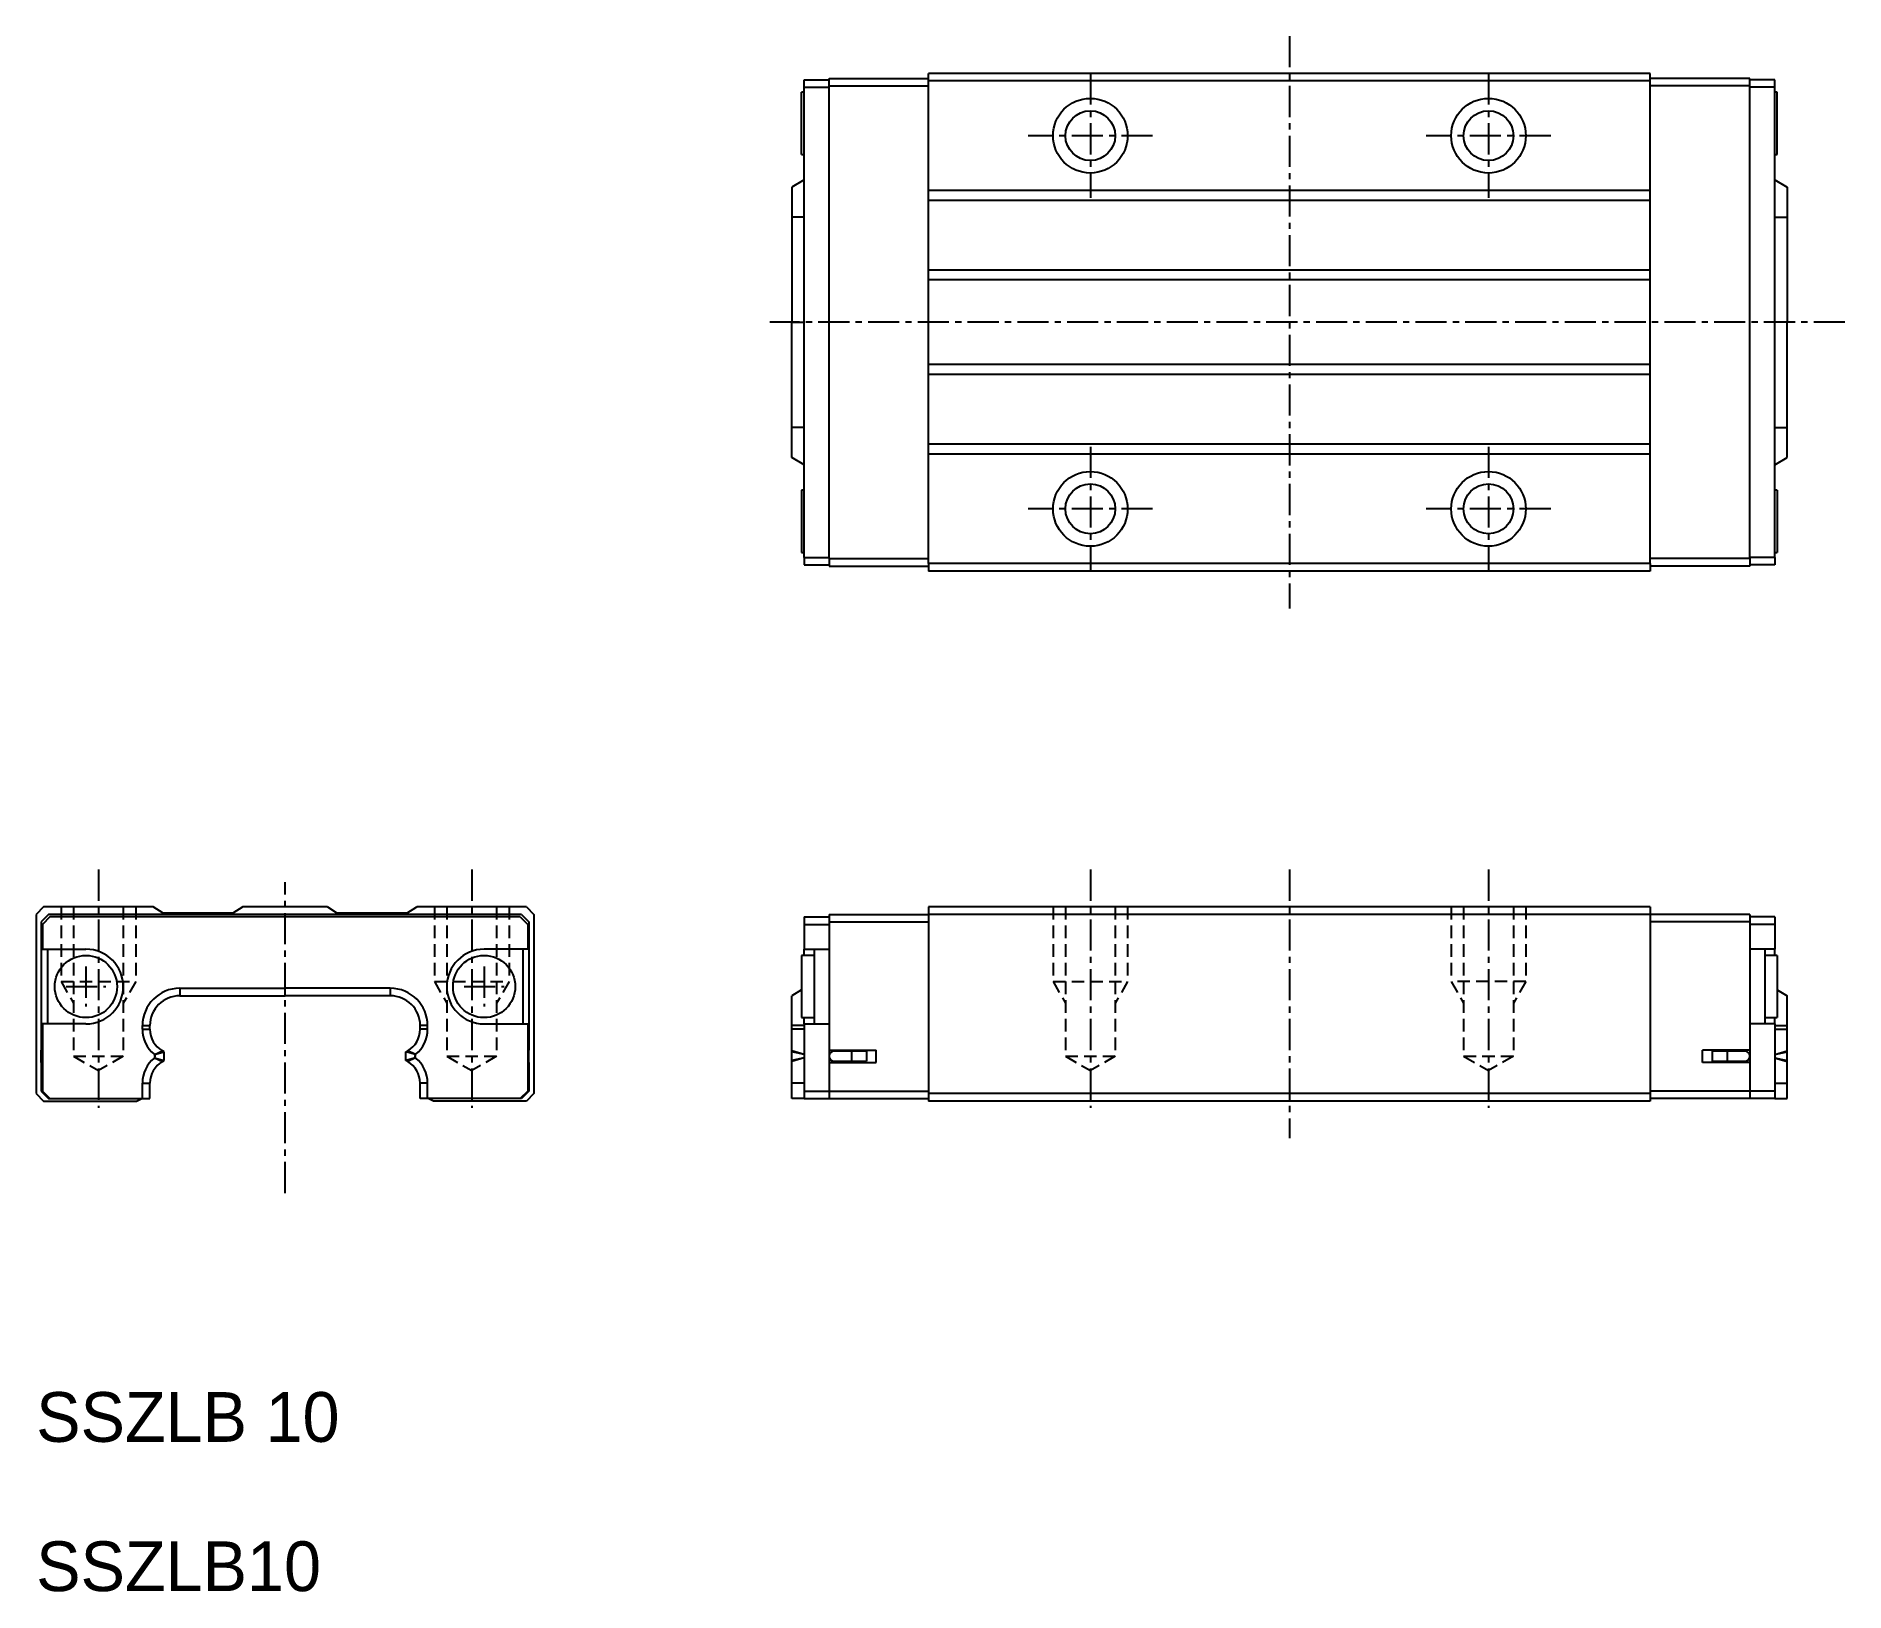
# Model space of a CAD drawing. Extents: x 10 to 82.7, y 10 to 72.5.
import ezdxf

# ---------------------------------------------------------------- set-up
doc = ezdxf.new("R2010")
doc.units = 0
doc.linetypes.add('CENTER', pattern=[2, 1.25, -0.25, 0.25, -0.25])
doc.linetypes.add('DASHED', pattern=[0.75, 0.5, -0.25])
doc.layers.get('0').update_dxf_attribs({"linetype": 'CONTINUOUS'})
doc.layers.add('CENTER', color=1, linetype='CENTER')

msp = doc.modelspace()

# ---------------------------------------------------------------- linework, layer by layer
at = {"color": 7, "linetype": 'CONTINUOUS'}
for p, q in [((40.86, 70.75), (41.86, 70.75)), ((40.86, 70.45), (40.86, 70.75)), ((41.86, 70.8), (45.86, 70.8)), ((41.86, 70.5), (41.86, 70.8)), ((41.86, 70.5), (45.86, 70.5)), ((41.86, 51.5), (41.86, 70.5)), ((74.86, 71), (45.86, 71)), ((45.86, 70.7), (45.86, 71)), ((45.86, 51.3), (45.86, 70.7)), ((74.86, 70.7), (45.86, 70.7)), ((74.86, 70.7), (74.86, 71)), ((78.86, 70.8), (74.86, 70.8)), ((74.86, 51.3), (74.86, 70.7)), ((78.86, 70.5), (74.86, 70.5)), ((78.86, 70.5), (78.86, 70.8)), ((79.86, 70.75), (78.86, 70.75)), ((78.86, 51.5), (78.86, 70.5)), ((79.86, 70.45), (79.86, 70.75)), ((40.76, 67.75), (40.76, 70.25)), ((40.86, 70.25), (40.76, 70.25)), ((40.86, 51.55), (40.86, 70.45)), ((40.86, 70.45), (41.86, 70.45)), ((79.86, 70.45), (78.86, 70.45)), ((79.86, 51.55), (79.86, 70.45)), ((79.96, 70.25), (79.86, 70.25)), ((79.96, 67.75), (79.96, 70.25)), ((40.76, 67.75), (40.86, 67.75)), ((79.86, 67.75), (79.96, 67.75)), ((40.86, 66.73), (40.36, 66.43)), ((40.36, 66.43), (40.36, 65.23)), ((74.86, 66.3), (45.86, 66.3)), ((79.86, 66.73), (80.36, 66.43)), ((80.36, 66.43), (80.36, 65.23)), ((74.86, 65.9), (45.86, 65.9)), ((40.36, 65.23), (40.36, 61)), ((40.86, 65.23), (40.36, 65.23)), ((79.86, 65.23), (80.36, 65.23)), ((80.36, 65.23), (80.36, 61)), ((74.86, 63.1), (45.86, 63.1)), ((74.86, 62.7), (45.86, 62.7)), ((40.36, 56.77), (40.36, 61)), ((40.36, 61), (40.86, 61)), ((80.36, 61), (79.86, 61)), ((80.36, 56.77), (80.36, 61)), ((74.86, 59.3), (45.86, 59.3)), ((74.86, 58.9), (45.86, 58.9)), ((40.36, 55.57), (40.36, 56.77)), ((40.86, 56.77), (40.36, 56.77)), ((79.86, 56.77), (80.36, 56.77)), ((80.36, 55.57), (80.36, 56.77)), ((74.86, 56.1), (45.86, 56.1)), ((40.86, 55.27), (40.36, 55.57)), ((74.86, 55.7), (45.86, 55.7)), ((79.86, 55.27), (80.36, 55.57)), ((40.86, 54.25), (40.76, 54.25)), ((40.76, 54.25), (40.76, 51.75)), ((79.96, 54.25), (79.86, 54.25)), ((79.96, 54.25), (79.96, 51.75)), ((40.76, 51.75), (40.86, 51.75)), ((79.86, 51.75), (79.96, 51.75)), ((40.86, 51.55), (41.86, 51.55)), ((40.86, 51.55), (40.86, 51.25)), ((40.86, 51.25), (41.86, 51.25)), ((41.86, 51.5), (45.86, 51.5)), ((41.86, 51.5), (41.86, 51.2)), ((41.86, 51.2), (45.86, 51.2)), ((74.86, 51.3), (45.86, 51.3)), ((45.86, 51.3), (45.86, 51)), ((74.86, 51), (45.86, 51)), ((78.86, 51.5), (74.86, 51.5)), ((74.86, 51.3), (74.86, 51)), ((78.86, 51.2), (74.86, 51.2)), ((79.86, 51.55), (78.86, 51.55)), ((78.86, 51.5), (78.86, 51.2)), ((79.86, 51.25), (78.86, 51.25)), ((79.86, 51.55), (79.86, 51.25)), ((10.3, 37.5), (10, 37.2)), ((10, 37.2), (10, 30)), ((10.5, 37.2), (10.2, 36.9)), ((10.55, 37.1), (10.25, 36.8)), ((14.7, 37.5), (10.3, 37.5)), ((29.5, 37.2), (10.5, 37.2)), ((29.45, 37.1), (10.55, 37.1)), ((15.1, 37.25), (14.7, 37.5)), ((17.9, 37.25), (15.1, 37.25)), ((18.3, 37.5), (17.9, 37.25)), ((21.7, 37.5), (18.3, 37.5)), ((21.7, 37.5), (22.1, 37.25)), ((24.9, 37.25), (22.1, 37.25)), ((24.9, 37.25), (25.3, 37.5)), ((29.7, 37.5), (25.3, 37.5)), ((29.45, 37.1), (29.75, 36.8)), ((29.5, 37.2), (29.8, 36.9)), ((29.7, 37.5), (30, 37.2)), ((30, 37.2), (30, 30)), ((40.86, 37.1), (41.86, 37.1)), ((40.86, 37.1), (40.86, 36.8)), ((41.86, 37.2), (45.86, 37.2)), ((41.86, 37.2), (41.86, 36.9)), ((74.86, 37.5), (45.86, 37.5)), ((45.86, 37.5), (45.86, 37.2)), ((74.86, 37.2), (45.86, 37.2)), ((45.86, 37.2), (45.86, 30)), ((74.86, 37.5), (74.86, 37.2)), ((78.86, 37.2), (74.86, 37.2)), ((74.86, 37.2), (74.86, 30)), ((78.86, 37.2), (78.86, 36.9)), ((79.86, 37.1), (78.86, 37.1)), ((79.86, 37.1), (79.86, 36.8)), ((10.2, 36.9), (10.2, 31.75)), ((10.25, 36.8), (10.25, 35.8)), ((29.75, 36.8), (29.75, 35.8)), ((29.8, 36.9), (29.8, 31.75)), ((40.86, 36.8), (41.86, 36.8)), ((40.86, 36.8), (40.86, 35.8)), ((41.86, 36.9), (45.86, 36.9)), ((41.86, 36.9), (41.86, 31.75)), ((78.86, 36.9), (74.86, 36.9)), ((78.86, 36.9), (78.86, 31.75)), ((79.86, 36.8), (78.86, 36.8)), ((79.86, 36.8), (79.86, 35.8)), ((10.25, 35.8), (12, 35.8)), ((10.45, 35.8), (10.45, 32.8)), ((29.75, 35.8), (28, 35.8)), ((29.55, 35.8), (29.55, 32.8)), ((40.86, 35.8), (41.86, 35.8)), ((40.86, 35.55), (40.86, 35.8)), ((41.26, 35.8), (41.26, 32.8)), ((79.86, 35.8), (78.86, 35.8)), ((79.46, 35.8), (79.46, 32.8)), ((79.86, 35.55), (79.86, 35.8)), ((40.76, 35.55), (40.76, 33.05)), ((41.26, 35.55), (40.76, 35.55)), ((79.96, 35.55), (79.46, 35.55)), ((79.96, 35.55), (79.96, 33.05)), ((15.77, 34.23), (20, 34.23)), ((15.77, 34.23), (15.77, 33.93)), ((24.23, 34.23), (20, 34.23)), ((20, 33.93), (20, 34.23)), ((24.23, 34.23), (24.23, 33.93)), ((40.76, 34.17), (40.36, 33.93)), ((79.96, 34.17), (80.36, 33.93)), ((15.77, 33.93), (20, 33.93)), ((24.23, 33.93), (20, 33.93)), ((40.36, 32.73), (40.36, 33.93)), ((80.36, 32.73), (80.36, 33.93)), ((10.25, 32.8), (10.25, 30.1)), ((12, 32.8), (10.25, 32.8)), ((14.27, 32.584), (14.27, 32.73)), ((14.27, 32.73), (14.57, 32.73)), ((14.57, 32.584), (14.57, 32.73)), ((25.43, 32.584), (25.43, 32.73)), ((25.73, 32.73), (25.43, 32.73)), ((25.73, 32.584), (25.73, 32.73)), ((28, 32.8), (29.75, 32.8)), ((29.75, 32.8), (29.75, 30.1)), ((40.86, 32.73), (40.36, 32.73)), ((40.36, 32.584), (40.36, 32.73)), ((40.76, 33.05), (41.26, 33.05)), ((40.86, 32.8), (40.86, 33.05)), ((40.86, 32.8), (40.86, 30.1)), ((40.86, 32.8), (41.86, 32.8)), ((79.86, 32.8), (78.86, 32.8)), ((79.46, 33.05), (79.96, 33.05)), ((79.86, 32.8), (79.86, 33.05)), ((79.86, 32.8), (79.86, 30.1)), ((79.86, 32.73), (80.36, 32.73)), ((80.36, 32.584), (80.36, 32.73)), ((14.27, 32.584), (14.57, 32.584)), ((25.73, 32.584), (25.43, 32.584)), ((40.36, 31.718), (40.36, 32.584)), ((40.86, 32.584), (40.36, 32.584)), ((79.86, 32.584), (80.36, 32.584)), ((80.36, 31.718), (80.36, 32.584)), ((10.2, 31.25), (10.2, 31.75)), ((10.25, 31.75), (10.2, 31.75)), ((14.757, 31.568), (15.07, 31.718)), ((14.757, 31.432), (15.07, 31.282)), ((14.761, 31.564), (15.147, 31.673)), ((14.761, 31.436), (15.147, 31.327)), ((15.147, 31.673), (15.07, 31.718)), ((15.07, 31.282), (15.147, 31.327)), ((15.147, 31.327), (15.147, 31.673)), ((24.853, 31.673), (24.93, 31.718)), ((24.853, 31.327), (24.853, 31.673)), ((25.239, 31.564), (24.853, 31.673)), ((25.239, 31.436), (24.853, 31.327)), ((24.93, 31.282), (24.853, 31.327)), ((25.243, 31.568), (24.93, 31.718)), ((25.243, 31.432), (24.93, 31.282)), ((29.75, 31.75), (29.8, 31.75)), ((29.8, 31.25), (29.8, 31.75)), ((40.863, 31.568), (40.36, 31.718)), ((40.36, 31.673), (40.36, 31.718)), ((40.36, 31.327), (40.36, 31.673)), ((40.86, 31.565), (40.36, 31.673)), ((40.86, 31.435), (40.36, 31.327)), ((40.863, 31.432), (40.36, 31.282)), ((40.36, 31.282), (40.36, 31.327)), ((40.36, 30.416), (40.36, 31.282)), ((41.86, 31.75), (41.86, 31.25)), ((41.86, 31.75), (43.76, 31.75)), ((42.76, 31.7), (42.06, 31.7)), ((42.06, 31.3), (42.76, 31.3)), ((42.36, 31.7), (42.36, 31.75)), ((42.36, 31.25), (42.36, 31.3)), ((42.689, 31.7), (42.689, 31.75)), ((42.689, 31.25), (42.689, 31.3)), ((43.36, 31.7), (42.76, 31.7)), ((42.76, 31.7), (42.76, 31.3)), ((42.76, 31.3), (43.36, 31.3)), ((43.36, 31.7), (43.36, 31.3)), ((43.76, 31.25), (43.76, 31.75)), ((78.86, 31.75), (76.96, 31.75)), ((76.96, 31.25), (76.96, 31.75)), ((77.96, 31.7), (77.36, 31.7)), ((77.36, 31.3), (77.36, 31.7)), ((77.36, 31.3), (77.96, 31.3)), ((78.66, 31.7), (77.96, 31.7)), ((77.96, 31.3), (77.96, 31.7)), ((77.96, 31.3), (78.66, 31.3)), ((78.031, 31.7), (78.031, 31.75)), ((78.031, 31.25), (78.031, 31.3)), ((78.36, 31.7), (78.36, 31.75)), ((78.36, 31.25), (78.36, 31.3)), ((78.86, 31.75), (78.86, 31.25)), ((79.856, 31.432), (80.36, 31.282)), ((79.86, 31.569), (80.36, 31.718)), ((79.86, 31.565), (80.36, 31.673)), ((79.86, 31.435), (80.36, 31.327)), ((80.36, 31.673), (80.36, 31.718)), ((80.36, 31.327), (80.36, 31.673)), ((80.36, 31.282), (80.36, 31.327)), ((80.36, 30.416), (80.36, 31.282)), ((10.2, 31.25), (10.2, 30.1)), ((10.25, 31.25), (10.2, 31.25)), ((29.75, 31.25), (29.8, 31.25)), ((29.8, 31.25), (29.8, 30.1)), ((41.86, 31.25), (41.86, 30.1)), ((41.86, 31.25), (43.76, 31.25)), ((78.86, 31.25), (76.96, 31.25)), ((78.86, 31.25), (78.86, 30.1)), ((10, 30), (10.3, 29.7)), ((10.2, 30.1), (10.5, 29.8)), ((10.25, 30.1), (10.55, 29.8)), ((10.5, 29.8), (10.55, 29.8)), ((10.55, 29.8), (14.27, 29.8)), ((14.028, 29.7), (14.242, 29.8)), ((14.27, 30.416), (14.57, 30.416)), ((14.27, 29.8), (14.27, 30.416)), ((14.27, 29.8), (14.57, 29.8)), ((14.57, 29.8), (14.57, 30.416)), ((25.73, 30.416), (25.43, 30.416)), ((25.43, 29.8), (25.43, 30.416)), ((25.73, 29.8), (25.43, 29.8)), ((25.73, 29.8), (25.73, 30.416)), ((29.45, 29.8), (25.73, 29.8)), ((25.972, 29.7), (25.758, 29.8)), ((29.75, 30.1), (29.45, 29.8)), ((29.5, 29.8), (29.45, 29.8)), ((29.8, 30.1), (29.5, 29.8)), ((30, 30), (29.7, 29.7)), ((40.86, 30.416), (40.36, 30.416)), ((40.36, 29.8), (40.36, 30.416)), ((40.86, 29.8), (40.36, 29.8)), ((40.86, 30.1), (41.86, 30.1)), ((40.86, 30.1), (40.86, 29.8)), ((40.86, 29.8), (41.86, 29.8)), ((41.86, 30.1), (45.86, 30.1)), ((41.86, 30.1), (41.86, 29.8)), ((41.86, 29.8), (45.86, 29.8)), ((74.86, 30), (45.86, 30)), ((45.86, 30), (45.86, 29.7)), ((78.86, 30.1), (74.86, 30.1)), ((74.86, 30), (74.86, 29.7)), ((78.86, 29.8), (74.86, 29.8)), ((78.86, 30.1), (78.86, 29.8)), ((79.86, 30.1), (78.86, 30.1)), ((79.86, 29.8), (78.86, 29.8)), ((79.86, 30.416), (80.36, 30.416)), ((79.86, 30.1), (79.86, 29.8)), ((79.86, 29.8), (80.36, 29.8)), ((80.36, 29.8), (80.36, 30.416)), ((10.3, 29.7), (14.028, 29.7)), ((29.7, 29.7), (25.972, 29.7)), ((74.86, 29.7), (45.86, 29.7))]:
    msp.add_line(p, q, dxfattribs=at)
at = {"color": 3, "linetype": 'DASHED'}
for p, q in [((11, 37.5), (11, 34.5)), ((11.5, 37.5), (11.5, 31.5)), ((13.5, 37.5), (13.5, 31.5)), ((14, 37.5), (14, 34.5)), ((26, 37.5), (26, 34.5)), ((26.5, 37.5), (26.5, 31.5)), ((28.5, 37.5), (28.5, 31.5)), ((29, 37.5), (29, 34.5)), ((50.86, 37.5), (50.86, 34.5)), ((51.36, 37.5), (51.36, 31.5)), ((53.36, 37.5), (53.36, 31.5)), ((53.86, 37.5), (53.86, 34.5)), ((66.86, 37.5), (66.86, 34.5)), ((67.36, 37.5), (67.36, 31.5)), ((69.36, 37.5), (69.36, 31.5)), ((69.86, 37.5), (69.86, 34.5)), ((11, 34.5), (14, 34.5)), ((11, 34.5), (11.5, 33.634)), ((14, 34.5), (13.5, 33.634)), ((26, 34.5), (29, 34.5)), ((26, 34.5), (26.5, 33.634)), ((29, 34.5), (28.5, 33.634)), ((50.86, 34.5), (53.86, 34.5)), ((50.86, 34.5), (51.36, 33.634)), ((53.86, 34.5), (53.36, 33.634)), ((69.86, 34.5), (66.86, 34.5)), ((66.86, 34.5), (67.36, 33.634)), ((69.86, 34.5), (69.36, 33.634)), ((11.5, 31.5), (12.5, 30.923)), ((11.5, 31.5), (13.5, 31.5)), ((13.5, 31.5), (12.5, 30.923)), ((26.5, 31.5), (27.5, 30.923)), ((26.5, 31.5), (28.5, 31.5)), ((28.5, 31.5), (27.5, 30.923)), ((51.36, 31.5), (52.36, 30.923)), ((51.36, 31.5), (53.36, 31.5)), ((53.36, 31.5), (52.36, 30.923)), ((67.36, 31.5), (68.36, 30.923)), ((67.36, 31.5), (69.36, 31.5)), ((69.36, 31.5), (68.36, 30.923))]:
    msp.add_line(p, q, dxfattribs=at)
at = {"color": 3, "linetype": 'CONTINUOUS'}
for centre in [(52.36, 68.5), (68.36, 68.5), (52.36, 53.5), (68.36, 53.5)]:
    msp.add_circle(centre, 1.5, dxfattribs=at)
at = {"color": 7, "linetype": 'CONTINUOUS'}
for centre, radius in [((52.36, 68.5), 1), ((68.36, 68.5), 1), ((52.36, 53.5), 1), ((68.36, 53.5), 1), ((12, 34.3), 1.25), ((28, 34.3), 1.25)]:
    msp.add_circle(centre, radius, dxfattribs=at)
for centre, radius, start, end in [((12, 34.3), 1.5, 270, 90), ((28, 34.3), 1.5, 90, 270), ((15.77, 32.73), 1.5, 90.00083, 179.99917), ((24.23, 32.73), 1.5, 0.00083, 89.99917), ((15.77, 32.73), 1.2, 90, 180), ((24.23, 32.73), 1.2, 0, 90), ((15.57, 32.584), 1.3, 180, 230.72962), ((15.57, 32.584), 1, 180, 240), ((24.43, 32.584), 1, 300, 0), ((24.43, 32.584), 1.3, 309.27038, 0), ((15.57, 30.416), 1.3, 129.27038, 180), ((15.57, 30.416), 1, 120, 180), ((14.684, 31.5), 0.1, 309.27038, 50.72962), ((24.43, 30.416), 1, 0, 60), ((25.316, 31.5), 0.1, 129.27038, 230.72962), ((24.43, 30.416), 1.3, 0, 50.72962), ((42.06, 31.5), 0.2, 90, 180), ((42.06, 31.5), 0.2, 180, 270), ((78.66, 31.5), 0.2, 0, 90), ((78.66, 31.5), 0.2, 270, 0)]:
    msp.add_arc(centre, radius, start, end, dxfattribs=at)
at = {"layer": 'CENTER', "color": 1, "linetype": 'CENTER'}
for p, q in [((60.36, 72.5), (60.36, 49.5)), ((52.36, 71), (52.36, 66)), ((68.36, 71), (68.36, 66)), ((54.86, 68.5), (49.86, 68.5)), ((70.86, 68.5), (65.86, 68.5)), ((82.678, 61), (39.477, 61)), ((52.36, 56), (52.36, 51)), ((68.36, 56), (68.36, 51)), ((54.86, 53.5), (49.86, 53.5)), ((70.86, 53.5), (65.86, 53.5)), ((12.5, 39), (12.5, 29.423)), ((27.5, 39), (27.5, 29.423)), ((52.36, 39), (52.36, 29.423)), ((60.36, 39), (60.36, 28.2)), ((68.36, 39), (68.36, 29.423)), ((20, 26), (20, 38.5)), ((12, 35.1), (12, 33.5)), ((28, 35.1), (28, 33.5)), ((11.2, 34.3), (12.8, 34.3)), ((27.2, 34.3), (28.8, 34.3))]:
    msp.add_line(p, q, dxfattribs=at)

# ---------------------------------------------------------------- texts
at = {"color": 7, "linetype": 'CONTINUOUS'}
for s, p in [('SSZLB 10', (10, 16)), ('SSZLB10', (10, 10))]:
    msp.add_text(s, height=2, dxfattribs=at).set_placement(p)

doc.saveas('drawing.dxf')
